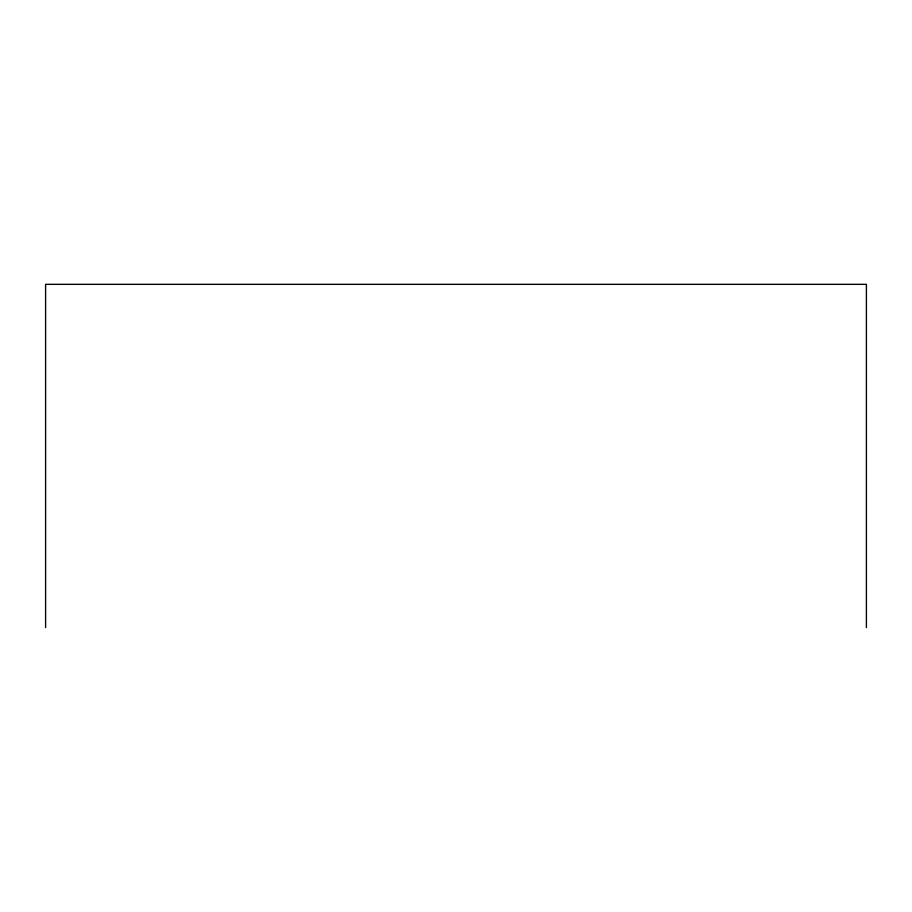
<?xml version="1.0" encoding="UTF-8"?>
<svg xmlns="http://www.w3.org/2000/svg" width="912" height="912" viewBox="0 0 912 912"><rect width="100%" height="100%" fill="white"/><g stroke="black" fill="none" stroke-linecap="round" stroke-linejoin="round"><path stroke-width="1.37" d="M866.4 627.661L866.4 284.339L45.6 284.339L45.6 627.661"/></g></svg>
